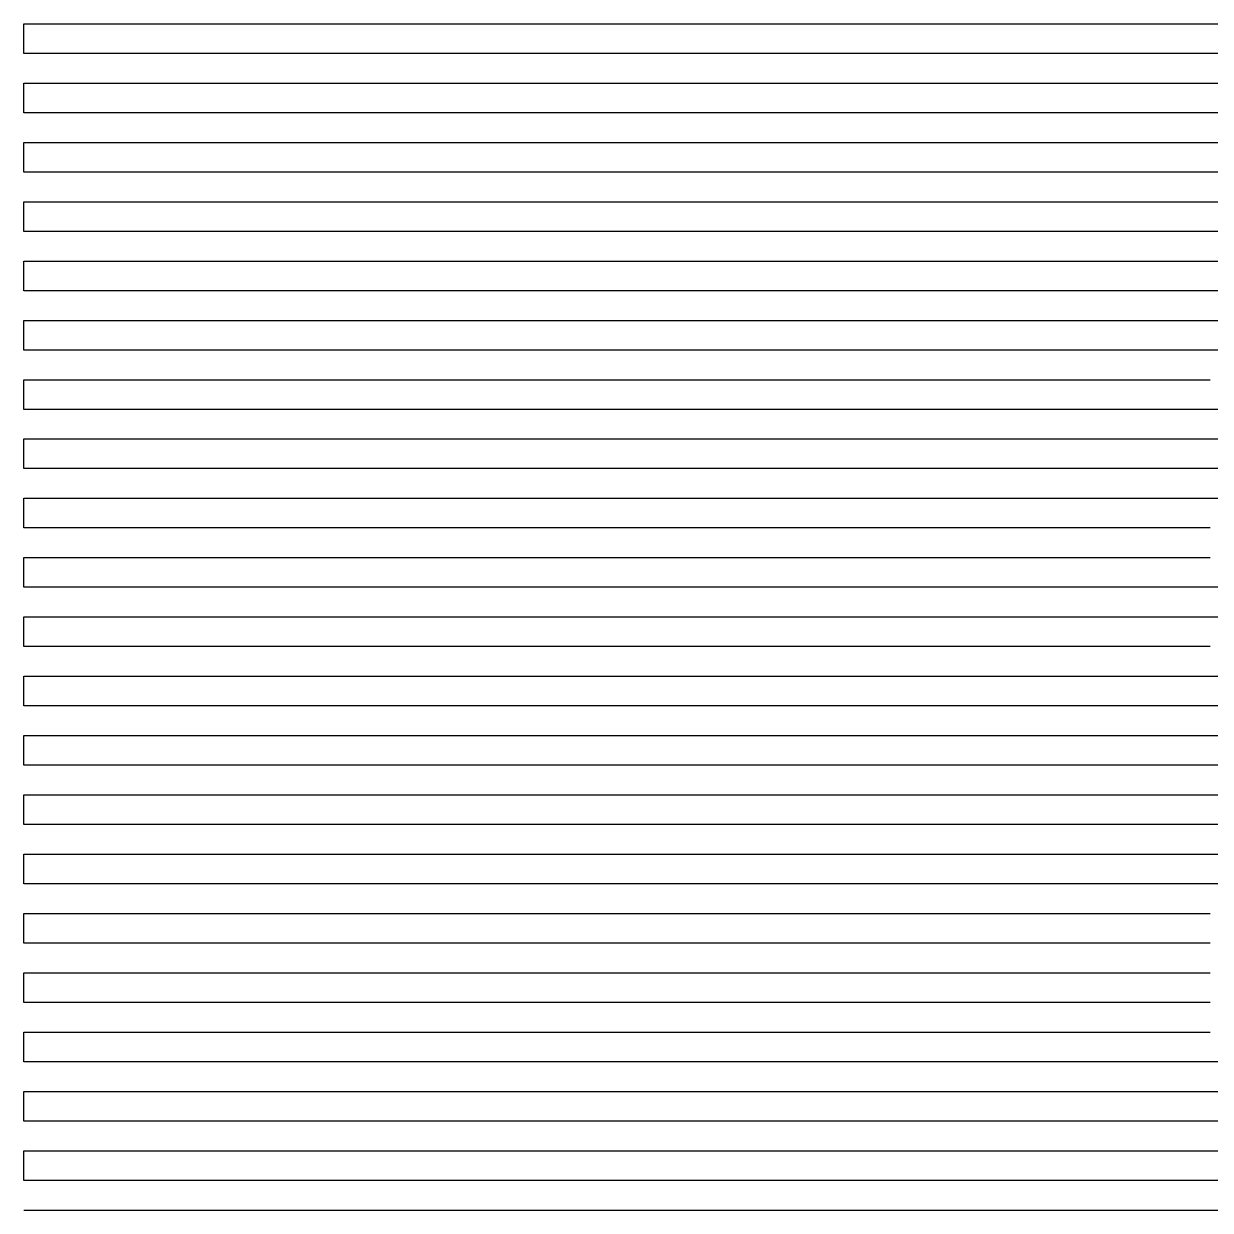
# Model space of a CAD drawing. Extents: x 0 to 80, y 0 to 80.
# Drawn here: x 0 to 20, y 0 to 20 of the extents above; entities that cross this region are included whole.
import ezdxf

# ---------------------------------------------------------------- set-up
doc = ezdxf.new("R2010")
doc.units = 0
doc.layers.add('FEED', color=7, linetype='CONTINUOUS')

msp = doc.modelspace()

# ---------------------------------------------------------------- linework, layer by layer
at = {"layer": 'FEED'}
for points in [[(20.32, 19.5, -5.192), (18.561, 19.5, -5.192), (18.081, 19.5, -5.272), (17.761, 19.5, -5.368), (17.441, 19.5, -5.512), (17.121, 19.5, -5.704), (16.801, 19.5, -5.96), (16.641, 19.5, -6.008), (16.321, 19.5, -6.024), (15.841, 19.5, -6.168), (15.361, 19.5, -6.392), (15.201, 19.5, -6.536), (15.041, 19.5, -6.792), (14.881, 19.5, -7.272), (14.721, 19.5, -8.344), (14.561, 19.5, -10.232), (14.401, 19.5, -12.552), (14.241, 19.5, -14.36), (14.081, 19.5, -15.112), (13.281, 19.5, -15.144), (12.001, 19.5, -15.272), (11.361, 19.5, -15.4), (10.721, 19.5, -15.576), (9.761, 19.5, -15.944), (9.281, 19.5, -16.184), (8.801, 19.5, -16.472), (8.161, 19.5, -16.936), (7.841, 19.5, -17.208), (7.681, 19.5, -17.32), (7.521, 19.5, -17.368), (0.001, 19.5, -17.368), (0.001, 19.625, -17.368), (0.001, 20, -17.368), (0.161, 20, -17.368), (7.521, 20, -17.368), (7.681, 20, -17.336), (7.841, 20, -17.256), (8.481, 20, -16.728), (8.961, 20, -16.408), (9.601, 20, -16.04), (10.401, 20, -15.688), (10.561, 20, -15.64), (10.881, 20, -15.528), (11.521, 20, -15.368), (12.321, 20, -15.208), (13.281, 20, -15.112), (14.081, 20, -15.08), (14.241, 20, -14.84), (14.401, 20, -13.64), (14.721, 20, -9.256), (14.881, 20, -7.672), (15.041, 20, -6.872), (15.201, 20, -6.536), (15.361, 20, -6.312), (15.521, 20, -6.2), (16.001, 20, -5.976), (16.481, 20, -5.848), (16.961, 20, -5.768), (17.441, 20, -5.48), (17.761, 20, -5.336), (18.401, 20, -5.192), (20.8, 20, -5.192)], [(20.32, 18.5, -5.24), (19.201, 18.5, -5.24), (18.721, 18.5, -5.288), (18.401, 18.5, -5.336), (17.921, 18.5, -5.48), (17.441, 18.5, -5.72), (16.961, 18.5, -6.024), (16.641, 18.5, -6.28), (16.481, 18.5, -6.328), (16.161, 18.5, -6.344), (15.681, 18.5, -6.472), (15.201, 18.5, -6.696), (15.041, 18.5, -6.856), (14.881, 18.5, -7.208), (14.721, 18.5, -7.88), (14.561, 18.5, -9.208), (14.241, 18.5, -13.512), (14.081, 18.5, -14.92), (13.921, 18.5, -15.208), (13.441, 18.5, -15.208), (12.321, 18.5, -15.288), (12.161, 18.5, -15.32), (11.681, 18.5, -15.368), (11.201, 18.5, -15.464), (10.401, 18.5, -15.688), (9.921, 18.5, -15.848), (9.281, 18.5, -16.136), (8.801, 18.5, -16.408), (8.481, 18.5, -16.616), (8.161, 18.5, -16.856), (7.681, 18.5, -17.256), (7.521, 18.5, -17.336), (7.361, 18.5, -17.368), (0.001, 18.5, -17.368), (0.001, 18.625, -17.368), (0.001, 19, -17.368), (0.161, 19, -17.368), (7.361, 19, -17.368), (7.521, 19, -17.352), (7.681, 19, -17.288), (8.161, 19, -16.888), (8.641, 19, -16.536), (9.121, 19, -16.248), (9.761, 19, -15.928), (10.241, 19, -15.736), (11.201, 19, -15.448), (11.841, 19, -15.32), (12.161, 19, -15.288), (12.481, 19, -15.24), (13.441, 19, -15.176), (13.921, 19, -15.16), (14.081, 19, -15.016), (14.241, 19, -13.864), (14.561, 19, -9.544), (14.721, 19, -8.008), (14.881, 19, -7.224), (15.041, 19, -6.792), (15.201, 19, -6.584), (15.361, 19, -6.488), (15.681, 19, -6.344), (16.321, 19, -6.184), (16.641, 19, -6.168), (16.801, 19, -6.024), (17.121, 19, -5.784), (17.601, 19, -5.512), (18.081, 19, -5.336), (18.561, 19, -5.24), (18.881, 19, -5.208), (20.32, 19, -5.208)], [(20.48, 17.5, -5.416), (19.361, 17.5, -5.416), (18.881, 17.5, -5.464), (18.561, 17.5, -5.528), (18.081, 17.5, -5.672), (17.601, 17.5, -5.896), (17.281, 17.5, -6.104), (16.641, 17.5, -6.616), (16.321, 17.5, -6.632), (15.841, 17.5, -6.696), (15.521, 17.5, -6.776), (15.201, 17.5, -6.952), (15.041, 17.5, -7.08), (14.881, 17.5, -7.336), (14.721, 17.5, -7.848), (14.561, 17.5, -8.824), (14.401, 17.5, -10.568), (14.241, 17.5, -12.792), (14.081, 17.5, -14.6), (13.921, 17.5, -15.304), (13.281, 17.5, -15.304), (12.481, 17.5, -15.352), (11.521, 17.5, -15.448), (10.881, 17.5, -15.56), (10.241, 17.5, -15.736), (9.441, 17.5, -16.056), (8.961, 17.5, -16.296), (8.481, 17.5, -16.584), (8.001, 17.5, -16.936), (7.681, 17.5, -17.208), (7.521, 17.5, -17.304), (7.361, 17.5, -17.368), (0.001, 17.5, -17.368), (0.001, 17.625, -17.368), (0.001, 18, -17.368), (0.161, 18, -17.368), (7.361, 18, -17.368), (7.521, 18, -17.336), (7.681, 18, -17.24), (8.321, 18, -16.728), (8.801, 18, -16.408), (9.441, 18, -16.056), (9.921, 18, -15.848), (10.721, 18, -15.592), (11.361, 18, -15.448), (12.001, 18, -15.368), (12.481, 18, -15.304), (12.961, 18, -15.288), (13.601, 18, -15.256), (13.921, 18, -15.256), (14.081, 18, -14.904), (14.241, 18, -13.384), (14.561, 18, -9.176), (14.721, 18, -7.88), (14.881, 18, -7.224), (15.041, 18, -6.952), (15.201, 18, -6.824), (15.521, 18, -6.664), (15.841, 18, -6.568), (16.321, 18, -6.488), (16.481, 18, -6.488), (16.641, 18, -6.44), (16.961, 18, -6.168), (17.441, 18, -5.848), (17.761, 18, -5.672), (18.241, 18, -5.48), (18.721, 18, -5.368), (19.201, 18, -5.32), (20.48, 18, -5.32)], [(20.64, 16.5, -5.688), (19.361, 16.5, -5.688), (18.881, 16.5, -5.784), (18.561, 16.5, -5.896), (18.081, 16.5, -6.104), (17.601, 16.5, -6.36), (17.121, 16.5, -6.712), (16.961, 16.5, -6.84), (16.801, 16.5, -6.888), (16.321, 16.5, -6.888), (16.001, 16.5, -6.952), (15.681, 16.5, -7.048), (15.521, 16.5, -7.08), (15.041, 16.5, -7.352), (14.881, 16.5, -7.544), (14.721, 16.5, -7.944), (14.561, 16.5, -8.856), (14.401, 16.5, -10.52), (14.241, 16.5, -12.712), (14.081, 16.5, -14.584), (13.921, 16.5, -15.416), (12.801, 16.5, -15.416), (12.481, 16.5, -15.448), (12.161, 16.5, -15.464), (10.881, 16.5, -15.64), (10.561, 16.5, -15.704), (9.921, 16.5, -15.88), (9.281, 16.5, -16.136), (8.801, 16.5, -16.376), (8.321, 16.5, -16.68), (8.001, 16.5, -16.92), (7.681, 16.5, -17.192), (7.521, 16.5, -17.304), (7.361, 16.5, -17.368), (0.001, 16.5, -17.368), (0.001, 16.625, -17.368), (0.001, 17, -17.368), (0.161, 17, -17.368), (7.361, 17, -17.368), (7.521, 17, -17.304), (7.841, 17, -17.064), (8.001, 17, -16.92), (8.321, 17, -16.68), (8.801, 17, -16.376), (9.281, 17, -16.136), (9.601, 17, -15.992), (10.241, 17, -15.768), (10.881, 17, -15.592), (11.201, 17, -15.528), (12.001, 17, -15.432), (12.641, 17, -15.384), (13.441, 17, -15.368), (13.921, 17, -15.368), (14.081, 17, -14.552), (14.241, 17, -12.68), (14.401, 17, -10.472), (14.561, 17, -8.792), (14.721, 17, -7.848), (14.881, 17, -7.4), (15.041, 17, -7.192), (15.201, 17, -7.08), (15.521, 17, -6.92), (15.841, 17, -6.824), (16.161, 17, -6.792), (16.321, 17, -6.76), (16.641, 17, -6.76), (16.801, 17, -6.68), (17.441, 17, -6.168), (17.921, 17, -5.912), (18.081, 17, -5.832), (18.561, 17, -5.672), (18.881, 17, -5.608), (19.521, 17, -5.528), (20.48, 17, -5.528)], [(20.64, 15.5, -6.152), (19.521, 15.5, -6.152), (19.201, 15.5, -6.184), (18.881, 15.5, -6.264), (18.561, 15.5, -6.376), (18.081, 15.5, -6.632), (17.441, 15.5, -7.064), (17.281, 15.5, -7.128), (17.121, 15.5, -7.16), (16.481, 15.5, -7.16), (16.161, 15.5, -7.192), (15.521, 15.5, -7.384), (15.201, 15.5, -7.592), (15.041, 15.5, -7.736), (14.881, 15.5, -7.992), (14.721, 15.5, -8.6), (14.561, 15.5, -9.816), (14.241, 15.5, -13.896), (14.081, 15.5, -15.352), (13.921, 15.5, -15.576), (12.161, 15.5, -15.576), (11.041, 15.5, -15.688), (10.401, 15.5, -15.816), (9.761, 15.5, -15.992), (9.281, 15.5, -16.168), (8.801, 15.5, -16.408), (8.321, 15.5, -16.696), (7.521, 15.5, -17.304), (7.361, 15.5, -17.368), (0.001, 15.5, -17.368), (0.001, 15.625, -17.368), (0.001, 16, -17.368), (0.161, 16, -17.368), (7.361, 16, -17.368), (7.521, 16, -17.304), (8.321, 16, -16.696), (8.801, 16, -16.392), (9.281, 16, -16.152), (9.761, 16, -15.96), (10.401, 16, -15.768), (10.881, 16, -15.672), (11.681, 16, -15.576), (12.321, 16, -15.512), (12.641, 16, -15.496), (12.961, 16, -15.48), (13.921, 16, -15.48), (14.081, 16, -14.952), (14.241, 16, -13.288), (14.401, 16, -11.128), (14.561, 16, -9.32), (14.721, 16, -8.264), (14.881, 16, -7.768), (15.041, 16, -7.544), (15.361, 16, -7.304), (15.521, 16, -7.224), (16.001, 16, -7.08), (16.321, 16, -7.048), (16.641, 16, -7), (16.961, 16, -7), (17.121, 16, -6.984), (17.601, 16, -6.632), (18.241, 16, -6.264), (18.721, 16, -6.056), (19.521, 16, -5.88), (20.48, 16, -5.864)], [(20.96, 14.5, -6.728), (19.521, 14.5, -6.728), (19.201, 14.5, -6.776), (18.721, 14.5, -6.936), (18.081, 14.5, -7.272), (17.921, 14.5, -7.32), (17.601, 14.5, -7.336), (16.961, 14.5, -7.336), (16.641, 14.5, -7.384), (16.161, 14.5, -7.48), (15.681, 14.5, -7.64), (15.521, 14.5, -7.72), (15.361, 14.5, -7.832), (15.201, 14.5, -7.976), (15.041, 14.5, -8.184), (14.881, 14.5, -8.616), (14.721, 14.5, -9.56), (14.561, 14.5, -11.192), (14.401, 14.5, -13.288), (14.241, 14.5, -15.096), (14.081, 14.5, -15.752), (13.441, 14.5, -15.72), (12.001, 14.5, -15.72), (11.201, 14.5, -15.784), (10.561, 14.5, -15.88), (10.081, 14.5, -15.992), (9.601, 14.5, -16.136), (9.121, 14.5, -16.328), (8.641, 14.5, -16.584), (8.161, 14.5, -16.888), (7.681, 14.5, -17.272), (7.521, 14.5, -17.352), (7.201, 14.5, -17.368), (0.001, 14.5, -17.368), (0.001, 14.625, -17.368), (0.001, 15, -17.368), (0.161, 15, -17.368), (7.361, 15, -17.368), (7.521, 15, -17.32), (7.681, 15, -17.224), (8.001, 15, -16.952), (8.641, 15, -16.52), (8.961, 15, -16.344), (9.441, 15, -16.136), (10.081, 15, -15.928), (10.881, 15, -15.768), (11.361, 15, -15.72), (11.681, 15, -15.672), (12.161, 15, -15.64), (13.761, 15, -15.64), (14.081, 15, -15.656), (14.241, 15, -14.424), (14.561, 15, -10.392), (14.721, 15, -9), (14.881, 15, -8.264), (15.041, 15, -7.944), (15.201, 15, -7.768), (15.361, 15, -7.64), (15.521, 15, -7.544), (15.841, 15, -7.432), (16.321, 15, -7.304), (16.641, 15, -7.256), (17.441, 15, -7.24), (17.601, 15, -7.224), (17.761, 15, -7.16), (18.401, 15, -6.76), (18.881, 15, -6.536), (19.361, 15, -6.424), (19.841, 15, -6.408), (20.96, 15, -6.408)], [(20.16, 13.5, -7.112), (19.361, 13.5, -7.288), (18.401, 13.5, -7.4), (17.761, 13.5, -7.48), (17.441, 13.5, -7.496), (17.281, 13.5, -7.528), (16.961, 13.5, -7.576), (16.481, 13.5, -7.688), (16.001, 13.5, -7.848), (15.681, 13.5, -7.992), (15.361, 13.5, -8.264), (15.201, 13.5, -8.472), (15.041, 13.5, -8.904), (14.881, 13.5, -9.8), (14.721, 13.5, -11.368), (14.401, 13.5, -15.24), (14.241, 13.5, -16.024), (13.921, 13.5, -15.976), (13.281, 13.5, -15.896), (11.841, 13.5, -15.896), (11.521, 13.5, -15.912), (10.881, 13.5, -15.992), (10.721, 13.5, -16.008), (10.081, 13.5, -16.136), (9.761, 13.5, -16.232), (9.601, 13.5, -16.264), (9.281, 13.5, -16.376), (8.801, 13.5, -16.6), (8.321, 13.5, -16.888), (7.841, 13.5, -17.256), (7.681, 13.5, -17.352), (7.361, 13.5, -17.368), (0.001, 13.5, -17.368), (0.001, 13.625, -17.368), (0.001, 14, -17.368), (0.161, 14, -17.368), (7.521, 14, -17.368), (7.681, 14, -17.304), (7.841, 14, -17.208), (8.321, 14, -16.84), (8.641, 14, -16.632), (9.121, 14, -16.392), (9.601, 14, -16.216), (10.241, 14, -16.024), (10.881, 14, -15.896), (11.361, 14, -15.832), (11.681, 14, -15.816), (12.001, 14, -15.8), (13.281, 14, -15.8), (14.081, 14, -15.88), (14.241, 14, -15.784), (14.401, 14, -14.296), (14.721, 14, -10.36), (14.881, 14, -9.128), (15.041, 14, -8.504), (15.201, 14, -8.2), (15.361, 14, -8.04), (15.521, 14, -7.912), (15.841, 14, -7.736), (16.481, 14, -7.544), (16.801, 14, -7.48), (17.601, 14, -7.4), (18.401, 14, -7.4), (18.721, 14, -7.368), (19.201, 14, -7.224), (19.681, 14, -7.128), (20, 14, -7.096)], [(20.16, 12.501, -7.272), (19.841, 12.501, -7.32), (19.361, 12.501, -7.368), (19.041, 12.501, -7.416), (18.561, 12.501, -7.48), (17.921, 12.501, -7.608), (17.121, 12.501, -7.832), (16.481, 12.501, -8.056), (16.001, 12.501, -8.264), (15.841, 12.501, -8.376), (15.681, 12.501, -8.52), (15.521, 12.501, -8.696), (15.361, 12.501, -8.984), (15.201, 12.501, -9.56), (15.041, 12.501, -10.696), (14.721, 12.501, -14.376), (14.561, 12.501, -15.96), (14.401, 12.501, -16.424), (13.761, 12.501, -16.264), (13.281, 12.501, -16.168), (12.961, 12.501, -16.136), (12.161, 12.501, -16.12), (11.521, 12.501, -16.12), (11.041, 12.501, -16.152), (10.081, 12.501, -16.328), (9.601, 12.501, -16.456), (9.281, 12.501, -16.584), (8.641, 12.501, -16.904), (8.001, 12.501, -17.336), (7.841, 12.501, -17.368), (0.001, 12.501, -17.368), (0.001, 12.626, -17.368), (0.001, 13.001, -17.368), (0.161, 13.001, -17.368), (7.681, 13.001, -17.368), (7.841, 13.001, -17.304), (8.161, 13.001, -17.096), (8.481, 13.001, -16.856), (9.121, 13.001, -16.52), (9.601, 13.001, -16.344), (10.081, 13.001, -16.216), (10.561, 13.001, -16.12), (10.881, 13.001, -16.072), (11.521, 13.001, -16.024), (11.681, 13.001, -16.008), (12.801, 13.001, -16.008), (13.601, 13.001, -16.072), (14.241, 13.001, -16.184), (14.401, 13.001, -16.088), (14.561, 13.001, -14.568), (14.881, 13.001, -10.728), (15.041, 13.001, -9.48), (15.201, 13.001, -8.824), (15.361, 13.001, -8.52), (15.521, 13.001, -8.344), (15.681, 13.001, -8.2), (15.841, 13.001, -8.088), (16.161, 13.001, -7.944), (16.801, 13.001, -7.736), (17.761, 13.001, -7.528), (17.921, 13.001, -7.512), (18.561, 13.001, -7.416), (18.721, 13.001, -7.4), (19.041, 13.001, -7.352), (19.361, 13.001, -7.32), (19.681, 13.001, -7.256), (19.841, 13.001, -7.24), (20.16, 13.001, -7.16)], [(20, 11.501, -7.512), (19.681, 11.501, -7.528), (19.201, 11.501, -7.576), (18.561, 11.501, -7.688), (17.761, 11.501, -7.912), (17.441, 11.501, -8.04), (17.121, 11.501, -8.152), (16.481, 11.501, -8.424), (16.161, 11.501, -8.616), (16.001, 11.501, -8.744), (15.841, 11.501, -8.904), (15.681, 11.501, -9.16), (15.521, 11.501, -9.592), (15.361, 11.501, -10.456), (15.201, 11.501, -11.896), (14.881, 11.501, -15.432), (14.721, 11.501, -16.6), (14.561, 11.501, -16.984), (14.241, 11.501, -16.84), (13.601, 11.501, -16.616), (13.121, 11.501, -16.504), (12.801, 11.501, -16.456), (12.321, 11.501, -16.44), (11.041, 11.501, -16.44), (10.721, 11.501, -16.456), (10.241, 11.501, -16.536), (9.601, 11.501, -16.728), (9.121, 11.501, -16.936), (8.481, 11.501, -17.32), (8.321, 11.501, -17.368), (0.001, 11.501, -17.368), (0.001, 11.626, -17.368), (0.001, 12.001, -17.368), (0.161, 12.001, -17.368), (8.001, 12.001, -17.368), (8.161, 12.001, -17.352), (8.481, 12.001, -17.176), (8.801, 12.001, -16.952), (9.121, 12.001, -16.776), (9.601, 12.001, -16.584), (9.921, 12.001, -16.488), (10.721, 12.001, -16.312), (11.041, 12.001, -16.28), (11.201, 12.001, -16.248), (12.001, 12.001, -16.232), (12.481, 12.001, -16.248), (12.961, 12.001, -16.296), (13.281, 12.001, -16.36), (13.441, 12.001, -16.376), (14.081, 12.001, -16.536), (14.401, 12.001, -16.648), (14.561, 12.001, -16.728), (14.721, 12.001, -15.64), (15.041, 12.001, -12.04), (15.201, 12.001, -10.488), (15.361, 12.001, -9.528), (15.521, 12.001, -9.048), (15.681, 12.001, -8.808), (15.841, 12.001, -8.616), (16.001, 12.001, -8.488), (16.481, 12.001, -8.232), (17.121, 12.001, -7.976), (17.921, 12.001, -7.72), (18.081, 12.001, -7.688), (18.401, 12.001, -7.608), (18.881, 12.001, -7.512), (19.681, 12.001, -7.416), (20.64, 12.001, -7.32)], [(21.28, 10.501, -7.88), (19.681, 10.501, -7.88), (19.361, 10.501, -7.896), (18.721, 10.501, -8.008), (18.241, 10.501, -8.12), (17.281, 10.501, -8.488), (16.961, 10.501, -8.648), (16.801, 10.501, -8.712), (16.481, 10.501, -8.904), (16.321, 10.501, -9.032), (16.161, 10.501, -9.192), (16.001, 10.501, -9.48), (15.841, 10.501, -9.912), (15.681, 10.501, -10.744), (15.521, 10.501, -12.12), (15.201, 10.501, -15.48), (15.041, 10.501, -16.6), (14.881, 10.501, -17.144), (14.721, 10.501, -17.336), (14.561, 10.501, -17.368), (14.241, 10.501, -17.368), (13.921, 10.501, -17.304), (13.121, 10.501, -17.032), (12.641, 10.501, -16.92), (12.161, 10.501, -16.872), (10.721, 10.501, -16.872), (10.241, 10.501, -16.936), (9.761, 10.501, -17.08), (9.281, 10.501, -17.304), (9.121, 10.501, -17.352), (8.801, 10.501, -17.368), (0.001, 10.501, -17.368), (0.001, 10.626, -17.368), (0.001, 11.001, -17.368), (0.161, 11.001, -17.368), (8.641, 11.001, -17.368), (8.801, 11.001, -17.32), (9.281, 11.001, -17.064), (9.921, 11.001, -16.792), (10.401, 11.001, -16.68), (10.721, 11.001, -16.632), (12.321, 11.001, -16.632), (12.801, 11.001, -16.68), (13.281, 11.001, -16.776), (13.761, 11.001, -16.92), (14.561, 11.001, -17.272), (14.721, 11.001, -17.144), (14.881, 11.001, -16.584), (15.041, 11.001, -15.448), (15.361, 11.001, -11.976), (15.521, 11.001, -10.584), (15.681, 11.001, -9.736), (15.841, 11.001, -9.304), (16.001, 11.001, -9.048), (16.161, 11.001, -8.872), (16.481, 11.001, -8.648), (16.961, 11.001, -8.424), (17.761, 11.001, -8.088), (18.401, 11.001, -7.88), (19.041, 11.001, -7.752), (19.361, 11.001, -7.704), (20, 11.001, -7.672)], [(20, 9.501, -8.376), (19.521, 9.501, -8.392), (19.041, 9.501, -8.456), (18.561, 9.501, -8.568), (18.081, 9.501, -8.696), (17.281, 9.501, -9), (16.961, 9.501, -9.176), (16.641, 9.501, -9.416), (16.481, 9.501, -9.608), (16.321, 9.501, -9.928), (16.161, 9.501, -10.568), (16.001, 9.501, -11.624), (15.681, 9.501, -14.728), (15.521, 9.501, -16.072), (15.361, 9.501, -16.888), (15.201, 9.501, -17.24), (15.041, 9.501, -17.352), (14.721, 9.501, -17.368), (0.001, 9.501, -17.368), (0.001, 9.626, -17.368), (0.001, 10.001, -17.368), (0.161, 10.001, -17.368), (9.761, 10.001, -17.368), (10.081, 10.001, -17.32), (10.561, 10.001, -17.224), (10.881, 10.001, -17.192), (12.001, 10.001, -17.192), (12.321, 10.001, -17.224), (12.801, 10.001, -17.32), (13.121, 10.001, -17.368), (14.721, 10.001, -17.368), (14.881, 10.001, -17.336), (15.041, 10.001, -17.176), (15.201, 10.001, -16.696), (15.361, 10.001, -15.704), (15.681, 10.001, -12.52), (15.841, 10.001, -11.112), (16.001, 10.001, -10.2), (16.161, 10.001, -9.656), (16.321, 10.001, -9.384), (16.481, 10.001, -9.208), (16.641, 10.001, -9.08), (17.121, 10.001, -8.808), (17.601, 10.001, -8.6), (18.401, 10.001, -8.344), (19.201, 10.001, -8.168), (19.841, 10.001, -8.104), (20.96, 10.001, -8.104)], [(20.16, 8.501, -8.936), (19.681, 8.501, -8.936), (19.041, 8.501, -9), (18.401, 8.501, -9.16), (17.761, 8.501, -9.4), (17.441, 8.501, -9.608), (17.121, 8.501, -9.88), (16.961, 8.501, -10.088), (16.801, 8.501, -10.504), (16.641, 8.501, -11.256), (16.481, 8.501, -12.456), (16.161, 8.501, -15.432), (16.001, 8.501, -16.504), (15.841, 8.501, -17.08), (15.681, 8.501, -17.304), (15.521, 8.501, -17.368), (0.001, 8.501, -17.368), (0.001, 8.626, -17.368), (0.001, 9.001, -17.368), (0.161, 9.001, -17.368), (15.201, 9.001, -17.368), (15.361, 9.001, -17.304), (15.521, 9.001, -17.08), (15.681, 9.001, -16.488), (15.841, 9.001, -15.416), (16.161, 9.001, -12.312), (16.321, 9.001, -11.064), (16.481, 9.001, -10.296), (16.641, 9.001, -9.88), (16.801, 9.001, -9.656), (16.961, 9.001, -9.496), (17.281, 9.001, -9.288), (17.761, 9.001, -9.08), (18.721, 9.001, -8.792), (19.041, 9.001, -8.728), (19.521, 9.001, -8.664), (20.96, 9.001, -8.664)], [(20.32, 7.501, -9.544), (19.521, 7.501, -9.544), (19.041, 7.501, -9.592), (18.561, 7.501, -9.688), (18.241, 7.501, -9.8), (18.081, 7.501, -9.88), (17.761, 7.501, -10.104), (17.601, 7.501, -10.248), (17.441, 7.501, -10.488), (17.281, 7.501, -10.952), (17.121, 7.501, -11.768), (16.961, 7.501, -13.016), (16.641, 7.501, -15.8), (16.481, 7.501, -16.696), (16.321, 7.501, -17.16), (16.161, 7.501, -17.32), (16.001, 7.501, -17.368), (0.001, 7.501, -17.368), (0.001, 7.626, -17.368), (0.001, 8.001, -17.368), (0.161, 8.001, -17.368), (15.681, 8.001, -17.368), (15.841, 8.001, -17.352), (16.001, 8.001, -17.24), (16.161, 8.001, -16.872), (16.321, 8.001, -16.104), (16.481, 8.001, -14.888), (16.801, 8.001, -12.056), (16.961, 8.001, -11.08), (17.121, 8.001, -10.488), (17.281, 8.001, -10.168), (17.441, 8.001, -9.992), (17.761, 8.001, -9.752), (18.081, 8.001, -9.576), (18.881, 8.001, -9.336), (19.361, 8.001, -9.24), (19.681, 8.001, -9.208), (20.64, 8.001, -9.208)], [(20.64, 6.501, -10.04), (19.681, 6.501, -10.04), (19.201, 6.501, -10.072), (18.721, 6.501, -10.2), (18.561, 6.501, -10.28), (18.401, 6.501, -10.392), (18.241, 6.501, -10.552), (18.081, 6.501, -10.744), (17.921, 6.501, -11.064), (17.761, 6.501, -11.656), (17.601, 6.501, -12.6), (17.281, 6.501, -15.144), (17.121, 6.501, -16.216), (16.961, 6.501, -16.904), (16.801, 6.501, -17.224), (16.641, 6.501, -17.352), (16.321, 6.501, -17.368), (0.001, 6.501, -17.368), (0.001, 6.626, -17.368), (0.001, 7.001, -17.368), (0.161, 7.001, -17.368), (16.321, 7.001, -17.368), (16.481, 7.001, -17.288), (16.641, 7.001, -17.016), (16.801, 7.001, -16.376), (16.961, 7.001, -15.304), (17.281, 7.001, -12.584), (17.441, 7.001, -11.56), (17.601, 7.001, -10.92), (17.761, 7.001, -10.568), (17.921, 7.001, -10.376), (18.241, 7.001, -10.104), (18.561, 7.001, -9.96), (19.041, 7.001, -9.848), (19.521, 7.001, -9.8), (20.48, 7.001, -9.8)], [(20.16, 5.501, -10.488), (19.841, 5.501, -10.52), (19.361, 5.501, -10.664), (19.041, 5.501, -10.84), (18.881, 5.501, -11), (18.721, 5.501, -11.272), (18.561, 5.501, -11.704), (18.401, 5.501, -12.408), (18.241, 5.501, -13.4), (17.921, 5.501, -15.64), (17.761, 5.501, -16.472), (17.601, 5.501, -17), (17.441, 5.501, -17.256), (17.281, 5.501, -17.352), (16.961, 5.501, -17.368), (0.001, 5.501, -17.368), (0.001, 5.626, -17.368), (0.001, 6.001, -17.368), (0.161, 6.001, -17.368), (16.801, 6.001, -17.368), (16.961, 6.001, -17.352), (17.121, 6.001, -17.224), (17.281, 6.001, -16.904), (17.441, 6.001, -16.248), (17.601, 6.001, -15.224), (17.921, 6.001, -12.808), (18.081, 6.001, -11.896), (18.241, 6.001, -11.304), (18.401, 6.001, -10.968), (18.561, 6.001, -10.744), (18.721, 6.001, -10.616), (18.881, 6.001, -10.52), (19.361, 6.001, -10.344), (19.681, 6.001, -10.296), (20.48, 6.001, -10.28)], [(20, 4.501, -11.24), (19.841, 4.501, -11.464), (19.681, 4.501, -11.848), (19.521, 4.501, -12.44), (19.361, 4.501, -13.272), (19.041, 4.501, -15.288), (18.881, 4.501, -16.152), (18.721, 4.501, -16.776), (18.561, 4.501, -17.128), (18.401, 4.501, -17.288), (18.241, 4.501, -17.352), (17.921, 4.501, -17.368), (0.001, 4.501, -17.368), (0.001, 4.626, -17.368), (0.001, 5.001, -17.368), (0.161, 5.001, -17.368), (17.601, 5.001, -17.368), (17.761, 5.001, -17.32), (17.921, 5.001, -17.16), (18.081, 5.001, -16.808), (18.241, 5.001, -16.184), (18.401, 5.001, -15.288), (18.721, 5.001, -13.224), (18.881, 5.001, -12.36), (19.041, 5.001, -11.752), (19.201, 5.001, -11.368), (19.361, 5.001, -11.128), (19.521, 5.001, -11), (19.681, 5.001, -10.904), (20, 5.001, -10.776)], [(20, 3.501, -15.832), (19.841, 3.501, -16.472), (19.681, 3.501, -16.904), (19.521, 3.501, -17.176), (19.361, 3.501, -17.304), (19.201, 3.501, -17.352), (18.881, 3.501, -17.368), (0.001, 3.501, -17.368), (0.001, 3.626, -17.368), (0.001, 4.001, -17.368), (0.161, 4.001, -17.368), (18.561, 4.001, -17.368), (18.721, 4.001, -17.352), (18.881, 4.001, -17.288), (19.041, 4.001, -17.128), (19.201, 4.001, -16.792), (19.361, 4.001, -16.2), (19.521, 4.001, -15.384), (19.841, 4.001, -13.528), (20, 4.001, -12.76)], [(20.32, 2.501, -17.368), (0.001, 2.501, -17.368), (0.001, 2.626, -17.368), (0.001, 3.001, -17.368), (0.161, 3.001, -17.368), (19.681, 3.001, -17.368), (19.841, 3.001, -17.352), (20, 3.001, -17.272)], [(21.76, 1.501, -17.368), (0.481, 1.501, -17.368), (0.001, 1.501, -17.368), (0.001, 1.626, -17.368), (0.001, 2.001, -17.368), (0.161, 2.001, -17.368), (21.12, 2.001, -17.368)], [(79.839, 0.501, -17.368), (0.001, 0.501, -17.368), (0.001, 0.626, -17.368), (0.001, 1.001, -17.368), (0.161, 1.001, -17.368), (23.36, 1.001, -17.368), (23.68, 1.001, -17.336), (24.16, 1.001, -17.24), (24.64, 1.001, -17.096), (24.96, 1.001, -16.984), (25.44, 1.001, -16.92), (26.24, 1.001, -16.92), (26.56, 1.001, -16.952), (26.88, 1.001, -17.032), (27.2, 1.001, -17.144), (27.68, 1.001, -17.288), (28, 1.001, -17.336), (28.48, 1.001, -17.368), (49.92, 1.001, -17.368)], [(0, 0, -17.368), (0.161, 0, -17.368), (79.999, 0, -17.368)]]:
    msp.add_polyline3d(points, dxfattribs=at)

doc.saveas('drawing.dxf')
